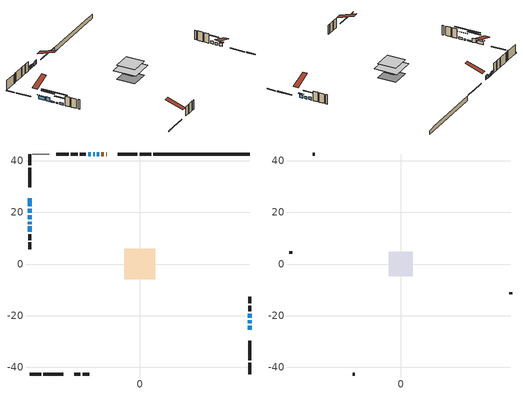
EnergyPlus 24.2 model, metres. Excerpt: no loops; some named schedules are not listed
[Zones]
conditioned space
 floor othersidecoefficients (Floor1 construction): -2.53,-2.53 -2.53,2.53 2.53,2.53 2.53,-2.53 z0.46
 floor adiabatic (AdiabaticFloorConstruction): -5.96,-5.96 -5.96,5.96 5.96,5.96 5.96,-5.96 z2.9
 floor foundation (Slab1 construction): -4.68,-4.68 -4.68,4.68 4.68,4.68 4.68,-4.68 z-1.92
 wall outside (RimJoist1 construction): 4.35,42.53 -0.02,42.53 / -42.53,-42.53 -38.15,-42.53 / -42.53,42.53 -42.53,38.15 / 42.53,-42.53 42.53,-38.15 z0.46:0.76
 wall outside (RimJoist2 construction): -0.95,42.53 -8.59,42.53 / -37.22,-42.53 -29.59,-42.53 / -42.53,37.22 -42.53,29.59 / 42.53,-37.22 42.53,-29.59 z0.46:0.76
 wall outside (AdiabaticWallConstruction 1): -12.85,42.53 -13.02,42.53 z0.46:2.49
 wall outside (AdiabaticWallConstruction): -42.53,25.33 -42.53,22.28 / 42.53,-25.33 42.53,-23.8 / 42.53,-20.8 42.53,-19.28 z0.46:1.98; -42.53,21.35 -42.53,19.72 z0.46:2.59; -15.72,42.53 -16.53,42.53 / -19,42.53 -19.92,42.53 z0.46:1.48; -17.46,42.53 -18.07,42.53 / 42.53,-22.87 42.53,-21.73 z0.46:1.68; -42.53,18.8 -42.53,17.27 / -42.53,16.34 -42.53,15.43 z0.46:1.02; -42.53,14.5 -42.53,12.46 z0.46:1.43
 wall outside (Wall1 construction): -20.84,42.53 -23.11,42.53 / -25.33,-42.53 -23.06,-42.53 / -42.53,11.54 -42.53,9.27 / 42.53,-18.35 42.53,-16.08 z0.46:5.34
 wall outside (Wall2 construction): -24.04,42.53 -26.61,42.53 / -22.13,-42.53 -19.56,-42.53 / -42.53,8.34 -42.53,5.77 / 42.53,-15.15 42.53,-12.58 z0.46:5.34
 wall foundation (FoundationWall1 construction): 5.28,42.53,-1.92 5.28,42.53,0.46 38.8,42.53,0.46 38.8,42.53,0.09 42.53,42.53,0.09 42.53,42.53,-1.92
 wall othersidecoefficients (AdiabaticWallConstruction 1): -13.94,42.53 -14.79,42.53 z0.46:2.49
 wall othersidecoefficients (Wall3 construction): -27.54,42.53 -32.37,42.53 z0.46:5.34
 wall adiabatic (Wall5 construction): -35.02,42.53 -41.6,42.53 z0.46:5.34
 window (WindowConstruction): -42.53,25.33 -42.53,22.28 z0.46:1.98
 window (WindowConstruction 5): -42.53,21.35 -42.53,19.72 z0.46:2.59
 window (WindowConstruction 6): -15.72,42.53 -16.53,42.53 z0.46:1.47
 window (WindowConstruction 7): -17.46,42.53 -18.07,42.53 z0.46:1.68
 window (WindowConstruction 9): -42.53,18.79 -42.53,17.27 z0.46:1.02
 window (WindowConstruction 10): -42.53,16.34 -42.53,15.43 z0.46:1.02
 window (WindowConstruction 1): 42.53,-25.33 42.53,-23.8 z0.46:1.98
 window (WindowConstruction 2): -19,42.53 -19.91,42.53 z0.46:1.47
 window (WindowConstruction 8): 42.53,-22.87 42.53,-21.73 z0.46:1.68
 window (WindowConstruction 3): 42.53,-20.8 42.53,-19.28 z0.46:1.98
 window (WindowConstruction 4): -42.53,14.5 -42.53,12.47 z0.46:1.43
 door (Door): -12.85,42.53 -13.01,42.53 z0.46:2.49
 door inside (Door 1): -13.94,42.53 -14.79,42.53 z0.46:2.49
 ceiling adiabatic (AdiabaticFloorConstruction): 5.96,-5.96 5.96,5.96 -5.96,5.96 -5.96,-5.96 z2.9
attic - vented
 floor to conditioned space (Floor2 construction Reversed): -4.68,-4.68 -4.68,4.68 4.68,4.68 4.68,-4.68 z5.34
 wall outside (Wall4 construction): -33.3,42.53 -34.09,42.53 / -18.63,-42.53 -17.84,-42.53 / -42.53,4.84 -42.53,4.05 / 42.53,-11.65 42.53,-10.86 z0.46:5.34
 roof outside (Roof1 construction): -11.92,42.53,5.34 -11.92,33.4,8.38 -9.52,33.4,8.38 -9.52,42.53,5.34; -26.25,-42.53,5.34 -26.25,-33.4,8.38 -28.66,-33.4,8.38 -28.66,-42.53,5.34; -42.53,26.25,5.34 -33.4,26.25,8.38 -33.4,28.66,8.38 -42.53,28.66,5.34; 42.53,-26.25,5.34 33.4,-26.25,8.38 33.4,-28.66,8.38 42.53,-28.66,5.34
shading: -42.53,21.67 -42.53,25.93 -42.83,25.93 -42.83,21.67 z2.59; -42.53,17.08 -42.53,23.99 -42.94,23.99 -42.94,17.08 z5.23; -16.73,42.53 -15.52,42.53 -15.52,42.94 -16.73,42.94 z1.68; -18.27,42.53 -17.26,42.53 -17.26,42.94 -18.27,42.94 z1.88; -42.53,12.19 -42.53,23.88 -42.94,23.88 -42.94,12.19 z6.1; -42.53,10.35 -42.53,21.42 -42.94,21.42 -42.94,10.35 z6.1; 42.53,-23.19 42.53,-25.93 42.83,-25.93 42.83,-23.19 z2.59; -20.52,42.53 -18.39,42.53 -18.39,42.83 -20.52,42.83 z2.08; 42.53,-16.64 42.53,-23.44 42.94,-23.44 42.94,-16.64 z4.62; -42.53,9.83 -42.53,17.14 -42.94,17.14 -42.94,9.83 z4.07
[Building]
Building 1: Terrain=Suburbs
[Site:Location]
Montreal Intl AP_QC: Latitude {deg}=45.47; Longitude {deg}=-73.74; Time Zone {hr}=-5; Elevation {m}=36; Keep Site Location Information=Yes
[Site:GroundTemperature:Shallow]
2.07863, -0.316383, -0.508184, 0.628371, 5.19101, 9.73239, 13.6695, 16.1636, 16.3755, 14.347, 10.5102, 6.10817
[Site:WaterMainsTemperature]
Calculation Method=Schedule; Temperature Schedule=mains temperature schedule
[Material] Roughness=Rough; Thermal Absorptance=0.9
Name | Thickness {m} | Conductivity {W/m-K} | Density {kg/m3} | Specific Heat {J/kg-K} | Solar Absorptance | Visible Absorptance
asphalt or fiberglass shingles | 0.00635 | 0.162714 | 1121.4 | 1465.45 | 0.4 | 0.4
ceiling loosefill ins | 0.0846667 | 0.0480833 | 16.02 | 1046.75 | 0.7 | 0.7
ceiling stud and cavity | 0.1397 | 0.0932282 | 65.682 | 1177.47 | 0.7 | 0.7
concrete 4.0 in. | 0.1016 | 1.803125 | 2242.8 | 837.4 | 0.7 | 0.7
concrete 8.0 in. | 0.2032 | 1.803125 | 2242.8 | 837.4 | 0.7 | 0.7
door material | 0.04445 | 0.0451087 | 512.64 | 1214.23 | 0.7 | 0.7
door material 1 | 0.04445 | 0.0493698 | 512.64 | 1214.23 | 0.7 | 0.7
exterior vertical ins | 0.0330777 | 0.029427 | 32.04 | 1214.23 | 0.7 | 0.7
floor covering | 0.0127 | 0.0433444 | 54.468 | 1339.84 | 0.6 | 0.6
floor rigid ins; rim joist rigid ins; wall rigid ins | 0.051816 | 0.029427 | 32.04 | 1214.23 | 0.7 | 0.7
floor rigid ins 1; wall rigid ins 2 | 0.512978 | 0.029427 | 32.04 | 1214.23 | 0.7 | 0.7
floor stud and cavity | 0.1397 | 0.0955992 | 92.3553 | 1139.71 | 0.7 | 0.7
floor stud and cavity 1 | 0.1397 | 1.75129 | 37.0049 | 1207.88 | 0.7 | 0.7
furniture material conditioned space 1 | 0.1524 | 0.115458 | 640.8 | 1214.23 | 0.6 | 0.6
gypsum board | 0.0127 | 0.160291 | 801 | 837.4 | 0.6 | 0.6
gypsum board 1 | 0.0127 | 0.160291 | 801 | 837.4 | 0.7 | 0.7
osb sheathing 0.5 in. | 0.0127 | 0.115458 | 512.64 | 1214.23 | 0.7 | 0.7
osb sheathing 0.75 in. | 0.01905 | 0.115458 | 512.64 | 1214.23 | 0.7 | 0.7
osb sheathing 2.0 in. | 0.0508 | 0.115458 | 512.64 | 1214.23 | 0.7 | 0.7
rim joist stud and cavity | 0.0508 | 0.0407152 | 125.044 | 1163.47 | 0.6 | 0.6
rim joist stud and cavity 1 | 0.0508 | 0.0402607 | 125.044 | 1163.47 | 0.6 | 0.6
wall rigid ins 1 | 0.051816 | 0.029427 | 32.04 | 1214.23 | 0.4 | 0.4
wall stud and cavity | 0.1397 | 0.215013 | 139.0536 | 1170.24 | 0.7 | 0.7
wall stud and cavity 1 | 0.1397 | 0.222865 | 139.0536 | 1170.24 | 0.7 | 0.7
wall stud and cavity 2 | 0.1397 | 0.202632 | 139.0536 | 1170.24 | 0.7 | 0.7
wall stud and cavity 3 | 0.0889 | 6.1454 | 50.32683 | 1063.81 | 0.6 | 0.6
wall stud and cavity 4 | 0.1397 | 0.176881 | 139.0536 | 1170.24 | 0.7 | 0.7
wall stud and cavity 5 | 0.0889 | 0.380278 | 52.3479 | 1209.89 | 0.7 | 0.7
wall stud and cavity 6 | 0.0889 | 0.391764 | 83.0341 | 1211.67 | 0.7 | 0.7
wood siding | 0.0254 | 0.102417 | 544.68 | 1172.36 | 0.4 | 0.4
wood siding 1 | 0.00254 | 0.102417 | 544.68 | 1172.36 | 0.4 | 0.4
wood siding 2; wood siding 3; wood siding 4 | 0.0254 | 0.102417 | 544.68 | 1172.36 | 0.7 | 0.7
[WindowMaterial:SimpleGlazingSystem]
Name | U-Factor {W/m2-K} | Solar Heat Gain Coefficient
WindowMaterial | 2.91338 | 0.63
WindowMaterial 1 | 2.961077 | 0.56
WindowMaterial 2 | 2.93098 | 0.61
WindowMaterial 3 | 4.24942 | 0.68
WindowMaterial 4 | 3.0383 | 0.44
WindowMaterial 5 | 3.088832 | 0.38
WindowMaterial 6 | 3.06271 | 0.54
WindowMaterial 7 | 2.99117 | 0.53
WindowMaterial 8 | 3.003662 | 0.49
[Construction]
AdiabaticFloorConstruction: floor stud and cavity 1, floor rigid ins 1, osb sheathing 0.75 in., floor covering
AdiabaticWallConstruction: wood siding 3, wall rigid ins 2, wall stud and cavity 5, gypsum board
AdiabaticWallConstruction 1: wood siding 4, wall rigid ins 2, wall stud and cavity 5, gypsum board
Door: door material
Door 1: door material 1
Floor1 construction: floor stud and cavity, floor rigid ins, osb sheathing 0.75 in., floor covering
Floor2 construction Reversed: gypsum board, ceiling stud and cavity, ceiling loosefill ins
FoundationWall1 construction: concrete 8.0 in., gypsum board 1
furniture construction conditioned space 1: furniture material conditioned space 1
PartitionWallConstruction: gypsum board, wall stud and cavity 6, gypsum board
RimJoist1 construction: wood siding 2, rim joist rigid ins, osb sheathing 2.0 in., rim joist stud and cavity
RimJoist2 construction: wood siding 2, rim joist rigid ins, osb sheathing 2.0 in., rim joist stud and cavity 1
Roof1 construction: asphalt or fiberglass shingles
Slab1 construction: concrete 4.0 in.
Wall1 construction: wood siding, wall rigid ins, osb sheathing 0.5 in., wall stud and cavity, gypsum board
Wall2 construction: wood siding, wall rigid ins, osb sheathing 0.5 in., wall stud and cavity 1, gypsum board
Wall3 construction: wall rigid ins 1, osb sheathing 0.5 in., wall stud and cavity 2, gypsum board
Wall4 construction: wood siding 1, wall stud and cavity 3
Wall5 construction: wall rigid ins 1, osb sheathing 0.5 in., wall stud and cavity 4, gypsum board
WindowConstruction; WindowConstruction 1; WindowConstruction 3: WindowMaterial
WindowConstruction 10: WindowMaterial 8
WindowConstruction 2: WindowMaterial 1
WindowConstruction 4: WindowMaterial 2
WindowConstruction 5: WindowMaterial 3
WindowConstruction 6: WindowMaterial 4
WindowConstruction 7: WindowMaterial 5
WindowConstruction 8: WindowMaterial 6
WindowConstruction 9: WindowMaterial 7
[Zone] Multiplier=1; Part of Total Floor Area=Yes
Name | Volume {m3}
attic - vented | 43.3009
conditioned space | 584.2
[Space]
Name | Zone | Volume {m3}
attic - vented 1 | attic - vented | 43.3009
conditioned space 1 | conditioned space | 584.2
[ZoneInfiltration:EffectiveLeakageArea]
infil attic - vented 1: Zone or Space=attic - vented 1; Schedule=Always On Discrete; Effective Air Leakage Area {cm2}=3508.8; Stack Coefficient=0.000550576; Wind Coefficient=1.58536e-05
[ZoneMixing]
whole house fan mix: Zone or Space=attic - vented; Schedule=Always On Continuous; Design Flow Rate Calculation Method=Flow/Zone; Design Flow Rate {m3/s}=0; Source Zone or Space=conditioned space
[SurfaceProperty:OtherSideCoefficients]
other non-freezing space: Combined Convective/Radiative Film Coefficient {W/m2-K}=8.35; Constant Temperature Coefficient=1; External Dry-Bulb Temperature Coefficient=0; Ground Temperature Coefficient=0; Wind Speed Coefficient=0; Zone Air Temperature Coefficient=0; Constant Temperature Schedule=other non-freezing space; Previous Other Side Temperature Coefficient=0
[SurfaceProperty:ExposedFoundationPerimeter]
Slab1: Exposed Perimeter Calculation Method=TotalExposedPerimeter; Total Exposed Perimeter {m}=37.247
[InternalMass] Zone or ZoneList=conditioned space; Space or SpaceList=conditioned space 1
Name | Construction | Surface Area {m2}
furniture mass conditioned space 1 | furniture construction conditioned space 1 | 102.188
partition wall mass | PartitionWallConstruction | 255.47
[Lights]
interior lighting: Zone or ZoneList or Space or SpaceList=conditioned space 1; Schedule=interior lighting schedule; Design Level Calculation Method=LightingLevel; Lighting Level {W}=343.2; Return Air Fraction=0; Fraction Radiant=0.6; Fraction Visible=0.2; Fraction Replaceable=1
[People]
occupants: Zone or ZoneList or Space or SpaceList=conditioned space 1; Number of People Schedule=occupants schedule; Number of People Calculation Method=People; Number of People=3; Fraction Radiant=0.314171; Sensible Heat Fraction=0.56303; Activity Level Schedule=occupants activity schedule; Carbon Dioxide Generation Rate {m3/s-W}=0; Enable ASHRAE 55 Comfort Warnings=No; Mean Radiant Temperature Calculation Type=EnclosureAveraged
[ElectricEquipment] Zone or ZoneList or Space or SpaceList=conditioned space 1; Design Level Calculation Method=EquipmentLevel
Name | Schedule | Design Level {W} | Fraction Latent | Fraction Radiant | Fraction Lost
clothes dryer | clothes dryer schedule | 140.772 | 0.015 | 0.081 | 0.85
clothes washer | clothes washer schedule | 32.1985 | 0.03 | 0.162 | 0.7
cooking range | cooking range schedule | 208.969 | 0.08 | 0.432 | 0.2
dishwasher | dishwasher schedule | 66.8632 | 0.3 | 0.18 | 0.4
fridge | fridge schedule | 72.9452 | 0 | 0.6 | 0
mech vent house fan | mech vent house fan schedule | 19.9167 | 0 | 0 | 0.5
mech vent house fan cfis | mech vent house fan cfis schedule | 0 | 0 | 0 | 0
mech vent range fan 0 | mech vent range fan 0 schedule | 57 | 0 | 0 | 1
misc plug loads | misc plug loads schedule | 494.7 | 0.045 | 0.513 | 0.1
whole house fan | Always On Discrete | 0 | 0 | 0 | 1
[OtherEquipment] Zone or ZoneList or Space or SpaceList=conditioned space 1; Design Level Calculation Method=EquipmentLevel
Name | Fuel Type | Schedule | Design Level {W} | Fraction Latent | Fraction Radiant | Fraction Lost
clothes dryer 1 | Electricity | clothes dryer schedule | 0 | 0.015 | 0.081 | 0.85
cooking range 1 | Electricity | cooking range schedule | 0 | 0.08 | 0.432 | 0.2
general water use latent | None | general water use schedule | 59.3978 | 1 | 0 | 0
general water use sensible | None | general water use schedule | -58.539 | 0 | 0.6 | 0
mech vent house fan latent load | None | Always On Discrete | 0 | 1 | 0 | 0
mech vent house fan sensible load | None | Always On Discrete | 0 | 0 | 0 | 0
water heater energy adjustment1 | Electricity | Always On Discrete | 0.01 | 0 | 0 | 1
[ZoneInfiltration:DesignFlowRate] Zone or ZoneList or Space or SpaceList=conditioned space 1; Schedule=Always On Discrete; Design Flow Rate Calculation Method=Flow/Zone; Design Flow Rate {m3/s}=0
infil flow; natural vent flow; whole house fan flow
[AvailabilityManager:Scheduled]
central ac airloop Availability Manager: Schedule=Always On Discrete
[Foundation:Kiva]
Foundation Kiva 1: Initial Indoor Air Temperature {C}=18; Wall Height Above Grade {m}=0.460004; Wall Depth Below Slab {m}=0.2032; Custom Block Material Name 1=exterior vertical ins; Custom Block Depth 1 {m}=2.38; Custom Block X Position 1 {m}=0.2159; Custom Block Z Position 1 {m}=0
[Foundation:Kiva:Settings]
Soil Conductivity {W/m-K}=0.849921; Soil Density {kg/m3}=1842.3; Soil Specific Heat {J/kg-K}=418.7; Ground Solar Absorptivity=0.9; Ground Thermal Absorptivity=0.9; Ground Surface Roughness {m}=0.03; Far-Field Width {m}=40; Deep-Ground Boundary Condition=ZeroFlux; Deep-Ground Depth {m}=40; Minimum Cell Dimension {m}=0.2; Maximum Cell Growth Coefficient=3; Simulation Timestep=Timestep
[Exterior:Lights]
exterior lighting: Schedule=exterior lighting schedule; Design Level {W}=75.6
[EnergyManagementSystem:GlobalVariable]
central_ac_airloop_Fan_RTF
infil_program_Qfan
infil_program_Qinf
natural_vent_program_Qnv
natural_vent_program_Qwhf
[EnergyManagementSystem:Sensor]
Name | Output:Variable or Output:Meter Index Key | Output:Variable or Output:Meter
airflow_gain | infil flow | Infiltration Sensible Heat Gain Energy
airflow_gain_1 | natural vent flow | Infiltration Sensible Heat Gain Energy
airflow_gain_2 | whole house fan flow | Infiltration Sensible Heat Gain Energy
airflow_loss | infil flow | Infiltration Sensible Heat Loss Energy
airflow_loss_1 | natural vent flow | Infiltration Sensible Heat Loss Energy
airflow_loss_2 | whole house fan flow | Infiltration Sensible Heat Loss Energy
clg_load_cond |  | Cooling:EnergyTransfer:Zone:CONDITIONED SPACE
clg_sp_s; clg_sp_s_1 | cooling setpoint | Schedule Value
clothes_dryer_exhaust_0_sch_s | clothes dryer exhaust 0 schedule | Schedule Value
cool_season | cooling season schedule | Schedule Value
htg_load_cond |  | Heating:EnergyTransfer:Zone:CONDITIONED SPACE
htg_sp_s; htg_sp_s_1 | heating setpoint | Schedule Value
ig_ee_conv | clothes dryer | Electric Equipment Convective Heating Energy
ig_ee_conv_2 | cooking range | Electric Equipment Convective Heating Energy
ig_ee_conv_4 | fridge | Electric Equipment Convective Heating Energy
ig_ee_conv_5 | misc plug loads | Electric Equipment Convective Heating Energy
ig_ee_conv_6 | whole house fan | Electric Equipment Convective Heating Energy
ig_ee_rad | clothes dryer | Electric Equipment Radiant Heating Energy
ig_ee_rad_2 | cooking range | Electric Equipment Radiant Heating Energy
ig_ee_rad_4 | fridge | Electric Equipment Radiant Heating Energy
ig_ee_rad_5 | misc plug loads | Electric Equipment Radiant Heating Energy
ig_ee_rad_6 | whole house fan | Electric Equipment Radiant Heating Energy
ig_lgt_conv | interior lighting | Lights Convective Heating Energy
ig_lgt_rad | interior lighting | Lights Radiant Heating Energy
ig_lgt_vis | interior lighting | Lights Visible Radiation Heating Energy
ig_oe_conv | clothes dryer 1 | Other Equipment Convective Heating Energy
ig_oe_conv_1 | cooking range 1 | Other Equipment Convective Heating Energy
ig_oe_conv_2 | general water use latent | Other Equipment Convective Heating Energy
ig_oe_conv_3 | general water use sensible | Other Equipment Convective Heating Energy
ig_oe_conv_4 | water heater energy adjustment1 | Other Equipment Convective Heating Energy
ig_oe_rad | clothes dryer 1 | Other Equipment Radiant Heating Energy
ig_oe_rad_1 | cooking range 1 | Other Equipment Radiant Heating Energy
ig_oe_rad_2 | general water use latent | Other Equipment Radiant Heating Energy
ig_oe_rad_3 | general water use sensible | Other Equipment Radiant Heating Energy
ig_oe_rad_4 | water heater energy adjustment1 | Other Equipment Radiant Heating Energy
ig_ppl_conv | occupants | People Convective Heating Energy
ig_ppl_rad | occupants | People Radiant Heating Energy
im_conv | furniture mass conditioned space 1 | Surface Inside Face Convection Heat Gain Energy
im_conv_1 | partition wall mass | Surface Inside Face Convection Heat Gain Energy
im_ig | furniture mass conditioned space 1 | Surface Inside Face Internal Gains Radiation Heat Gain Energy
im_ig_1 | partition wall mass | Surface Inside Face Internal Gains Radiation Heat Gain Energy
im_lgt | furniture mass conditioned space 1 | Surface Inside Face Lights Radiation Heat Gain Energy
im_lgt_1 | partition wall mass | Surface Inside Face Lights Radiation Heat Gain Energy
im_sol | furniture mass conditioned space 1 | Surface Inside Face Solar Radiation Heat Gain Energy
im_sol_1 | partition wall mass | Surface Inside Face Solar Radiation Heat Gain Energy
im_surf | furniture mass conditioned space 1 | Surface Inside Face Net Surface Thermal Radiation Heat Gain Energy
im_surf_1 | partition wall mass | Surface Inside Face Net Surface Thermal Radiation Heat Gain Energy
mech_vent_range_fan_0_sch_s | mech vent range fan 0 schedule | Schedule Value
mv_conv | mech vent house fan | Electric Equipment Convective Heating Energy
mv_conv_1 | mech vent house fan cfis | Electric Equipment Convective Heating Energy
mv_conv_2 | mech vent range fan 0 | Electric Equipment Convective Heating Energy
mv_conv_3 | mech vent house fan latent load | Other Equipment Convective Heating Energy
mv_conv_4 | mech vent house fan sensible load | Other Equipment Convective Heating Energy
mv_rad | mech vent house fan | Electric Equipment Radiant Heating Energy
mv_rad_1 | mech vent house fan cfis | Electric Equipment Radiant Heating Energy
mv_rad_2 | mech vent range fan 0 | Electric Equipment Radiant Heating Energy
mv_rad_3 | mech vent house fan latent load | Other Equipment Radiant Heating Energy
mv_rad_4 | mech vent house fan sensible load | Other Equipment Radiant Heating Energy
natural_vent_s | natural vent schedule | Schedule Value
oa_temp |  | Site Outdoor Air Drybulb Temperature
out_pb_s |  | Site Outdoor Air Barometric Pressure
out_wt_s |  | Site Outdoor Air Humidity Ratio
site_vw_s |  | Site Wind Speed
ss_back_out | Window1 | Surface Window Shortwave from Zone Back Out Window Heat Transfer Rate
ss_back_out_1 | Window10 | Surface Window Shortwave from Zone Back Out Window Heat Transfer Rate
ss_back_out_10 | Window9 | Surface Window Shortwave from Zone Back Out Window Heat Transfer Rate
ss_back_out_2 | Window11 | Surface Window Shortwave from Zone Back Out Window Heat Transfer Rate
ss_back_out_3 | Window13 | Surface Window Shortwave from Zone Back Out Window Heat Transfer Rate
ss_back_out_4 | Window15 | Surface Window Shortwave from Zone Back Out Window Heat Transfer Rate
ss_back_out_5 | Window16 | Surface Window Shortwave from Zone Back Out Window Heat Transfer Rate
ss_back_out_6 | Window3 | Surface Window Shortwave from Zone Back Out Window Heat Transfer Rate
ss_back_out_7 | Window4 | Surface Window Shortwave from Zone Back Out Window Heat Transfer Rate
ss_back_out_8 | Window5 | Surface Window Shortwave from Zone Back Out Window Heat Transfer Rate
ss_back_out_9 | Window8 | Surface Window Shortwave from Zone Back Out Window Heat Transfer Rate
ss_conv | Door1 | Surface Inside Face Convection Heat Gain Energy
ss_conv_1 | Door2 | Surface Inside Face Convection Heat Gain Energy
ss_conv_10 | Window5 | Surface Inside Face Convection Heat Gain Energy
ss_conv_11 | Window8 | Surface Inside Face Convection Heat Gain Energy
ss_conv_12 | Window9 | Surface Inside Face Convection Heat Gain Energy
ss_conv_2 | Window1 | Surface Inside Face Convection Heat Gain Energy
ss_conv_3 | Window10 | Surface Inside Face Convection Heat Gain Energy
ss_conv_4 | Window11 | Surface Inside Face Convection Heat Gain Energy
ss_conv_5 | Window13 | Surface Inside Face Convection Heat Gain Energy
ss_conv_6 | Window15 | Surface Inside Face Convection Heat Gain Energy
ss_conv_7 | Window16 | Surface Inside Face Convection Heat Gain Energy
ss_conv_8 | Window3 | Surface Inside Face Convection Heat Gain Energy
ss_conv_9 | Window4 | Surface Inside Face Convection Heat Gain Energy
ss_ig | Door1 | Surface Inside Face Internal Gains Radiation Heat Gain Energy
ss_ig_1 | Door2 | Surface Inside Face Internal Gains Radiation Heat Gain Energy
ss_ig_10 | Window5 | Surface Inside Face Internal Gains Radiation Heat Gain Energy
ss_ig_11 | Window8 | Surface Inside Face Internal Gains Radiation Heat Gain Energy
ss_ig_12 | Window9 | Surface Inside Face Internal Gains Radiation Heat Gain Energy
ss_ig_2 | Window1 | Surface Inside Face Internal Gains Radiation Heat Gain Energy
ss_ig_3 | Window10 | Surface Inside Face Internal Gains Radiation Heat Gain Energy
ss_ig_4 | Window11 | Surface Inside Face Internal Gains Radiation Heat Gain Energy
ss_ig_5 | Window13 | Surface Inside Face Internal Gains Radiation Heat Gain Energy
ss_ig_6 | Window15 | Surface Inside Face Internal Gains Radiation Heat Gain Energy
ss_ig_7 | Window16 | Surface Inside Face Internal Gains Radiation Heat Gain Energy
ss_ig_8 | Window3 | Surface Inside Face Internal Gains Radiation Heat Gain Energy
ss_ig_9 | Window4 | Surface Inside Face Internal Gains Radiation Heat Gain Energy
ss_lgt | Door1 | Surface Inside Face Lights Radiation Heat Gain Energy
ss_lgt_1 | Door2 | Surface Inside Face Lights Radiation Heat Gain Energy
ss_sol | Door1 | Surface Inside Face Solar Radiation Heat Gain Energy
ss_sol_1 | Door2 | Surface Inside Face Solar Radiation Heat Gain Energy
ss_surf | Door1 | Surface Inside Face Net Surface Thermal Radiation Heat Gain Energy
ss_surf_1 | Door2 | Surface Inside Face Net Surface Thermal Radiation Heat Gain Energy
ss_surf_10 | Window5 | Surface Inside Face Net Surface Thermal Radiation Heat Gain Energy
ss_surf_11 | Window8 | Surface Inside Face Net Surface Thermal Radiation Heat Gain Energy
ss_surf_12 | Window9 | Surface Inside Face Net Surface Thermal Radiation Heat Gain Energy
ss_surf_2 | Window1 | Surface Inside Face Net Surface Thermal Radiation Heat Gain Energy
ss_surf_3 | Window10 | Surface Inside Face Net Surface Thermal Radiation Heat Gain Energy
ss_surf_4 | Window11 | Surface Inside Face Net Surface Thermal Radiation Heat Gain Energy
ss_surf_5 | Window13 | Surface Inside Face Net Surface Thermal Radiation Heat Gain Energy
ss_surf_6 | Window15 | Surface Inside Face Net Surface Thermal Radiation Heat Gain Energy
ss_surf_7 | Window16 | Surface Inside Face Net Surface Thermal Radiation Heat Gain Energy
ss_surf_8 | Window3 | Surface Inside Face Net Surface Thermal Radiation Heat Gain Energy
ss_surf_9 | Window4 | Surface Inside Face Net Surface Thermal Radiation Heat Gain Energy
ss_trans_in | Window1 | Surface Window Transmitted Solar Radiation Rate
ss_trans_in_1 | Window10 | Surface Window Transmitted Solar Radiation Rate
ss_trans_in_10 | Window9 | Surface Window Transmitted Solar Radiation Rate
ss_trans_in_2 | Window11 | Surface Window Transmitted Solar Radiation Rate
ss_trans_in_3 | Window13 | Surface Window Transmitted Solar Radiation Rate
ss_trans_in_4 | Window15 | Surface Window Transmitted Solar Radiation Rate
ss_trans_in_5 | Window16 | Surface Window Transmitted Solar Radiation Rate
ss_trans_in_6 | Window3 | Surface Window Transmitted Solar Radiation Rate
ss_trans_in_7 | Window4 | Surface Window Transmitted Solar Radiation Rate
ss_trans_in_8 | Window5 | Surface Window Transmitted Solar Radiation Rate
ss_trans_in_9 | Window8 | Surface Window Transmitted Solar Radiation Rate
ss_trans_out | Window1 | Surface Inside Face Initial Transmitted Diffuse Transmitted Out Window Solar Radiation Rate
ss_trans_out_1 | Window10 | Surface Inside Face Initial Transmitted Diffuse Transmitted Out Window Solar Radiation Rate
ss_trans_out_10 | Window9 | Surface Inside Face Initial Transmitted Diffuse Transmitted Out Window Solar Radiation Rate
ss_trans_out_2 | Window11 | Surface Inside Face Initial Transmitted Diffuse Transmitted Out Window Solar Radiation Rate
ss_trans_out_3 | Window13 | Surface Inside Face Initial Transmitted Diffuse Transmitted Out Window Solar Radiation Rate
ss_trans_out_4 | Window15 | Surface Inside Face Initial Transmitted Diffuse Transmitted Out Window Solar Radiation Rate
ss_trans_out_5 | Window16 | Surface Inside Face Initial Transmitted Diffuse Transmitted Out Window Solar Radiation Rate
ss_trans_out_6 | Window3 | Surface Inside Face Initial Transmitted Diffuse Transmitted Out Window Solar Radiation Rate
ss_trans_out_7 | Window4 | Surface Inside Face Initial Transmitted Diffuse Transmitted Out Window Solar Radiation Rate
